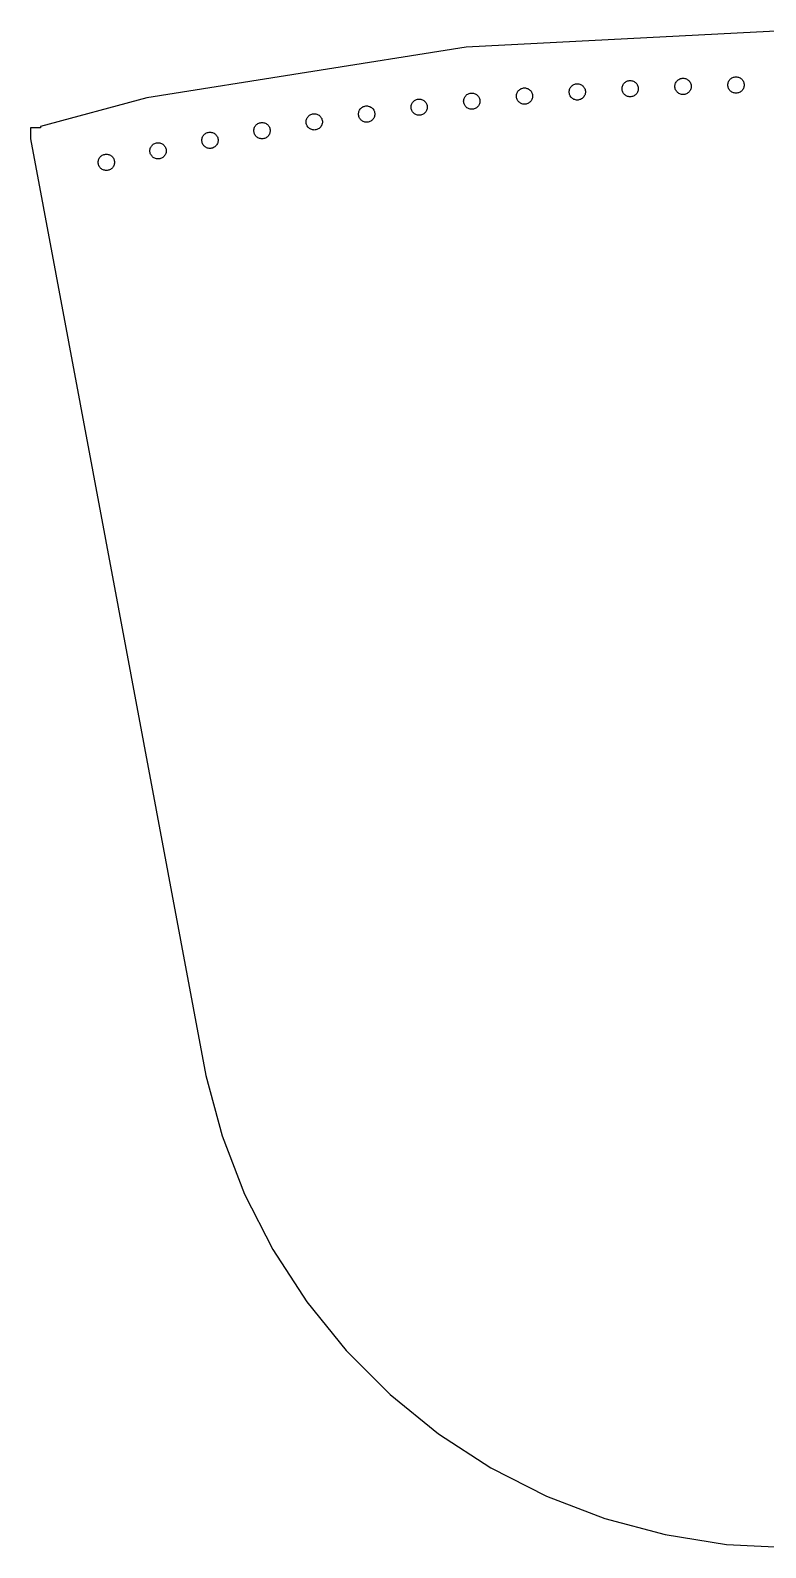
# Model space of a CAD drawing. Header units: metres. Extents: x -90 to 756, y -90 to 295.
# Drawn here: x 115 to 182.8, y -55 to 85 of the extents above; entities that cross this region are included whole.
import ezdxf

# ---------------------------------------------------------------- set-up
doc = ezdxf.new("R2010")
doc.units = ezdxf.units.M

msp = doc.modelspace()

# ---------------------------------------------------------------- linework, layer by layer
for p, q in [((185, 85), (155.209, 83.4387)), ((155.209, 83.4387), (125.745, 78.7721)), ((164.861, 79.7588), (164.911, 79.8198)), ((164.911, 79.8198), (164.966, 79.8753)), ((164.966, 79.8753), (165.027, 79.9247)), ((165.027, 79.9247), (165.093, 79.9675)), ((165.093, 79.9675), (165.163, 80.0031)), ((165.163, 80.0031), (165.236, 80.0312)), ((165.236, 80.0312), (165.312, 80.0515)), ((165.312, 80.0515), (165.39, 80.0638)), ((165.39, 80.0638), (165.468, 80.0679)), ((165.468, 80.0679), (165.547, 80.0638)), ((165.547, 80.0638), (165.624, 80.0515)), ((165.624, 80.0515), (165.7, 80.0312)), ((165.7, 80.0312), (165.773, 80.0031)), ((165.773, 80.0031), (165.843, 79.9675)), ((165.843, 79.9675), (165.909, 79.9247)), ((165.909, 79.9247), (165.97, 79.8753)), ((165.97, 79.8753), (166.026, 79.8198)), ((166.026, 79.8198), (166.075, 79.7588)), ((169.612, 79.7722), (169.633, 79.848)), ((169.633, 79.848), (169.661, 79.9213)), ((169.661, 79.9213), (169.696, 79.9913)), ((169.696, 79.9913), (169.739, 80.0571)), ((169.739, 80.0571), (169.789, 80.1181)), ((169.789, 80.1181), (169.844, 80.1736)), ((169.844, 80.1736), (169.905, 80.223)), ((169.905, 80.223), (169.971, 80.2658)), ((169.971, 80.2658), (170.041, 80.3014)), ((170.041, 80.3014), (170.114, 80.3296)), ((170.114, 80.3296), (170.19, 80.3499)), ((170.19, 80.3499), (170.268, 80.3622)), ((170.268, 80.3622), (170.346, 80.3663)), ((170.346, 80.3663), (170.424, 80.3622)), ((170.424, 80.3622), (170.502, 80.3499)), ((170.502, 80.3499), (170.578, 80.3296)), ((170.578, 80.3296), (170.651, 80.3014)), ((170.651, 80.3014), (170.721, 80.2658)), ((170.721, 80.2658), (170.787, 80.223)), ((170.787, 80.223), (170.848, 80.1736)), ((170.848, 80.1736), (170.903, 80.1181)), ((170.903, 80.1181), (170.953, 80.0571)), ((170.953, 80.0571), (170.995, 79.9913)), ((170.995, 79.9913), (171.031, 79.9213)), ((171.031, 79.9213), (171.059, 79.848)), ((171.059, 79.848), (171.08, 79.7722)), ((174.478, 79.8294), (174.482, 79.9078)), ((174.482, 79.751), (174.478, 79.8294)), ((174.482, 79.9078), (174.495, 79.9854)), ((174.495, 79.9854), (174.515, 80.0612)), ((174.515, 80.0612), (174.543, 80.1345)), ((174.543, 80.1345), (174.579, 80.2044)), ((174.579, 80.2044), (174.621, 80.2703)), ((174.621, 80.2703), (174.671, 80.3313)), ((174.671, 80.3313), (174.726, 80.3868)), ((174.726, 80.3868), (174.787, 80.4362)), ((174.787, 80.4362), (174.853, 80.4789)), ((174.853, 80.4789), (174.923, 80.5146)), ((174.923, 80.5146), (174.996, 80.5427)), ((174.996, 80.5427), (175.072, 80.563)), ((175.072, 80.563), (175.15, 80.5753)), ((175.15, 80.5753), (175.228, 80.5794)), ((175.228, 80.5794), (175.307, 80.5753)), ((175.307, 80.5753), (175.384, 80.563)), ((175.384, 80.563), (175.46, 80.5427)), ((175.46, 80.5427), (175.533, 80.5146)), ((175.533, 80.5146), (175.603, 80.4789)), ((175.603, 80.4789), (175.669, 80.4362)), ((175.669, 80.4362), (175.73, 80.3868)), ((175.73, 80.3868), (175.786, 80.3313)), ((175.786, 80.3313), (175.835, 80.2703)), ((175.835, 80.2703), (175.878, 80.2044)), ((175.878, 80.2044), (175.913, 80.1345)), ((175.913, 80.1345), (175.941, 80.0612)), ((175.941, 80.0612), (175.962, 79.9854)), ((175.962, 79.9854), (175.974, 79.9078)), ((175.974, 79.9078), (175.978, 79.8294)), ((175.978, 79.8294), (175.974, 79.751)), ((179.363, 79.9574), (179.367, 80.0357)), ((179.367, 79.879), (179.363, 79.9574)), ((179.367, 80.0357), (179.38, 80.1133)), ((179.38, 79.8014), (179.367, 79.879)), ((179.38, 80.1133), (179.4, 80.1891)), ((179.4, 79.7256), (179.38, 79.8014)), ((179.4, 80.1891), (179.428, 80.2624)), ((179.428, 80.2624), (179.464, 80.3324)), ((179.464, 80.3324), (179.507, 80.3982)), ((179.507, 80.3982), (179.556, 80.4592)), ((179.556, 80.4592), (179.611, 80.5147)), ((179.611, 80.5147), (179.673, 80.5641)), ((179.673, 80.5641), (179.738, 80.6069)), ((179.738, 80.6069), (179.808, 80.6425)), ((179.808, 80.6425), (179.882, 80.6706)), ((179.882, 80.6706), (179.957, 80.691)), ((179.957, 80.691), (180.035, 80.7032)), ((180.035, 80.7032), (180.113, 80.7074)), ((180.113, 80.7074), (180.192, 80.7032)), ((180.192, 80.7032), (180.269, 80.691)), ((180.269, 80.691), (180.345, 80.6706)), ((180.345, 80.6706), (180.418, 80.6425)), ((180.418, 80.6425), (180.488, 80.6069)), ((180.488, 80.6069), (180.554, 80.5641)), ((180.554, 80.5641), (180.615, 80.5147)), ((180.615, 80.5147), (180.671, 80.4592)), ((180.671, 80.4592), (180.72, 80.3982)), ((180.72, 80.3982), (180.763, 80.3324)), ((180.763, 80.3324), (180.798, 80.2624)), ((180.798, 80.2624), (180.827, 80.1891)), ((180.827, 80.1891), (180.847, 80.1133)), ((180.847, 79.8014), (180.827, 79.7256)), ((180.847, 80.1133), (180.859, 80.0357)), ((180.859, 79.879), (180.847, 79.8014)), ((180.859, 80.0357), (180.863, 79.9574)), ((180.863, 79.9574), (180.859, 79.879)), ((125.745, 78.7721), (115.931, 76.1424)), ((150.27, 78.3538), (150.319, 78.4148)), ((150.319, 78.4148), (150.375, 78.4703)), ((150.375, 78.4703), (150.436, 78.5197)), ((150.436, 78.5197), (150.502, 78.5624)), ((150.502, 78.5624), (150.572, 78.5981)), ((150.572, 78.5981), (150.645, 78.6262)), ((150.645, 78.6262), (150.721, 78.6465)), ((150.721, 78.6465), (150.798, 78.6588)), ((150.798, 78.6588), (150.877, 78.6629)), ((150.877, 78.6629), (150.955, 78.6588)), ((150.955, 78.6588), (151.033, 78.6465)), ((151.033, 78.6465), (151.108, 78.6262)), ((151.108, 78.6262), (151.182, 78.5981)), ((151.182, 78.5981), (151.252, 78.5624)), ((151.252, 78.5624), (151.317, 78.5197)), ((151.317, 78.5197), (151.378, 78.4703)), ((151.378, 78.4703), (151.434, 78.4148)), ((151.434, 78.4148), (151.483, 78.3538)), ((154.982, 78.4661), (154.986, 78.5445)), ((154.986, 78.3877), (154.982, 78.4661)), ((154.986, 78.5445), (154.998, 78.6221)), ((154.998, 78.6221), (155.019, 78.6979)), ((155.019, 78.6979), (155.047, 78.7712)), ((155.047, 78.7712), (155.083, 78.8411)), ((155.083, 78.8411), (155.125, 78.907)), ((155.125, 78.907), (155.175, 78.968)), ((155.175, 78.968), (155.23, 79.0235)), ((155.23, 79.0235), (155.291, 79.0729)), ((155.291, 79.0729), (155.357, 79.1156)), ((155.357, 79.1156), (155.427, 79.1513)), ((155.427, 79.1513), (155.5, 79.1794)), ((155.5, 79.1794), (155.576, 79.1997)), ((155.576, 79.1997), (155.654, 79.212)), ((155.654, 79.212), (155.732, 79.2161)), ((155.732, 79.2161), (155.81, 79.212)), ((155.81, 79.212), (155.888, 79.1997)), ((155.888, 79.1997), (155.964, 79.1794)), ((155.964, 79.1794), (156.037, 79.1513)), ((156.037, 79.1513), (156.107, 79.1156)), ((156.107, 79.1156), (156.173, 79.0729)), ((156.173, 79.0729), (156.234, 79.0235)), ((156.234, 79.0235), (156.289, 78.968)), ((156.289, 78.968), (156.339, 78.907)), ((156.339, 78.907), (156.382, 78.8411)), ((156.382, 78.8411), (156.417, 78.7712)), ((156.417, 78.7712), (156.445, 78.6979)), ((156.445, 78.6979), (156.466, 78.6221)), ((156.466, 78.6221), (156.478, 78.5445)), ((156.478, 78.5445), (156.482, 78.4661)), ((156.482, 78.4661), (156.478, 78.3877)), ((159.846, 78.9345), (159.851, 79.0129)), ((159.851, 78.8561), (159.846, 78.9345)), ((159.851, 79.0129), (159.863, 79.0904)), ((159.863, 78.7786), (159.851, 78.8561)), ((159.863, 79.0904), (159.883, 79.1663)), ((159.883, 78.7027), (159.863, 78.7786)), ((159.883, 79.1663), (159.911, 79.2396)), ((159.911, 78.6295), (159.883, 78.7027)), ((159.911, 79.2396), (159.947, 79.3095)), ((159.947, 78.5595), (159.911, 78.6295)), ((159.947, 79.3095), (159.99, 79.3754)), ((159.99, 78.4937), (159.947, 78.5595)), ((159.99, 79.3754), (160.039, 79.4364)), ((160.039, 78.4327), (159.99, 78.4937)), ((160.039, 79.4364), (160.095, 79.4919)), ((160.095, 78.3772), (160.039, 78.4327)), ((160.095, 79.4919), (160.156, 79.5413)), ((160.156, 79.5413), (160.221, 79.584)), ((160.221, 79.584), (160.291, 79.6197)), ((160.291, 79.6197), (160.365, 79.6478)), ((160.365, 79.6478), (160.44, 79.6681)), ((160.44, 79.6681), (160.518, 79.6804)), ((160.518, 79.6804), (160.596, 79.6845)), ((160.596, 79.6845), (160.675, 79.6804)), ((160.675, 79.6804), (160.752, 79.6681)), ((160.752, 79.6681), (160.828, 79.6478)), ((160.828, 79.6478), (160.901, 79.6197)), ((160.901, 79.6197), (160.971, 79.584)), ((160.971, 79.584), (161.037, 79.5413)), ((161.037, 79.5413), (161.098, 79.4919)), ((161.098, 79.4919), (161.154, 79.4364)), ((161.154, 78.4327), (161.098, 78.3772)), ((161.154, 79.4364), (161.203, 79.3754)), ((161.203, 78.4937), (161.154, 78.4327)), ((161.203, 79.3754), (161.246, 79.3095)), ((161.246, 78.5595), (161.203, 78.4937)), ((161.246, 79.3095), (161.282, 79.2396)), ((161.282, 78.6295), (161.246, 78.5595)), ((161.282, 79.2396), (161.31, 79.1663)), ((161.31, 78.7027), (161.282, 78.6295)), ((161.31, 79.1663), (161.33, 79.0904)), ((161.33, 78.7786), (161.31, 78.7027)), ((161.33, 79.0904), (161.342, 79.0129)), ((161.342, 78.8561), (161.33, 78.7786)), ((161.342, 79.0129), (161.346, 78.9345)), ((161.346, 78.9345), (161.342, 78.8561)), ((164.718, 79.3179), (164.722, 79.3963)), ((164.722, 79.2395), (164.718, 79.3179)), ((164.722, 79.3963), (164.735, 79.4739)), ((164.735, 79.162), (164.722, 79.2395)), ((164.735, 79.4739), (164.755, 79.5497)), ((164.755, 79.0862), (164.735, 79.162)), ((164.755, 79.5497), (164.783, 79.623)), ((164.783, 79.0129), (164.755, 79.0862)), ((164.783, 79.623), (164.819, 79.6929)), ((164.819, 78.9429), (164.783, 79.0129)), ((164.819, 79.6929), (164.861, 79.7588)), ((164.861, 78.8771), (164.819, 78.9429)), ((164.911, 78.8161), (164.861, 78.8771)), ((164.966, 78.7606), (164.911, 78.8161)), ((165.027, 78.7112), (164.966, 78.7606)), ((165.093, 78.6684), (165.027, 78.7112)), ((165.163, 78.6328), (165.093, 78.6684)), ((165.236, 78.6046), (165.163, 78.6328)), ((165.312, 78.5843), (165.236, 78.6046)), ((165.39, 78.572), (165.312, 78.5843)), ((165.468, 78.5679), (165.39, 78.572)), ((165.547, 78.572), (165.468, 78.5679)), ((165.624, 78.5843), (165.547, 78.572)), ((165.7, 78.6046), (165.624, 78.5843)), ((165.773, 78.6328), (165.7, 78.6046)), ((165.843, 78.6684), (165.773, 78.6328)), ((165.909, 78.7112), (165.843, 78.6684)), ((165.97, 78.7606), (165.909, 78.7112)), ((166.026, 78.8161), (165.97, 78.7606)), ((166.075, 78.8771), (166.026, 78.8161)), ((166.075, 79.7588), (166.118, 79.6929)), ((166.118, 78.9429), (166.075, 78.8771)), ((166.118, 79.6929), (166.153, 79.623)), ((166.153, 79.0129), (166.118, 78.9429)), ((166.153, 79.623), (166.181, 79.5497)), ((166.181, 79.0862), (166.153, 79.0129)), ((166.181, 79.5497), (166.202, 79.4739)), ((166.202, 79.162), (166.181, 79.0862)), ((166.202, 79.4739), (166.214, 79.3963)), ((166.214, 79.2395), (166.202, 79.162)), ((166.214, 79.3963), (166.218, 79.3179)), ((166.218, 79.3179), (166.214, 79.2395)), ((169.596, 79.6163), (169.6, 79.6947)), ((169.6, 79.5379), (169.596, 79.6163)), ((169.6, 79.6947), (169.612, 79.7722)), ((169.612, 79.4603), (169.6, 79.5379)), ((169.633, 79.3845), (169.612, 79.4603)), ((169.661, 79.3112), (169.633, 79.3845)), ((169.696, 79.2413), (169.661, 79.3112)), ((169.739, 79.1754), (169.696, 79.2413)), ((169.789, 79.1144), (169.739, 79.1754)), ((169.844, 79.0589), (169.789, 79.1144)), ((169.905, 79.0095), (169.844, 79.0589)), ((169.971, 78.9667), (169.905, 79.0095)), ((170.041, 78.9311), (169.971, 78.9667)), ((170.114, 78.903), (170.041, 78.9311)), ((170.19, 78.8826), (170.114, 78.903)), ((170.268, 78.8704), (170.19, 78.8826)), ((170.346, 78.8663), (170.268, 78.8704)), ((170.424, 78.8704), (170.346, 78.8663)), ((170.502, 78.8826), (170.424, 78.8704)), ((170.578, 78.903), (170.502, 78.8826)), ((170.651, 78.9311), (170.578, 78.903)), ((170.721, 78.9667), (170.651, 78.9311)), ((170.787, 79.0095), (170.721, 78.9667)), ((170.848, 79.0589), (170.787, 79.0095)), ((170.903, 79.1144), (170.848, 79.0589)), ((170.953, 79.1754), (170.903, 79.1144)), ((170.995, 79.2413), (170.953, 79.1754)), ((171.031, 79.3112), (170.995, 79.2413)), ((171.059, 79.3845), (171.031, 79.3112)), ((171.08, 79.4603), (171.059, 79.3845)), ((171.08, 79.7722), (171.092, 79.6947)), ((171.092, 79.5379), (171.08, 79.4603)), ((171.092, 79.6947), (171.096, 79.6163)), ((171.096, 79.6163), (171.092, 79.5379)), ((174.495, 79.6735), (174.482, 79.751)), ((174.515, 79.5977), (174.495, 79.6735)), ((174.543, 79.5244), (174.515, 79.5977)), ((174.579, 79.4544), (174.543, 79.5244)), ((174.621, 79.3886), (174.579, 79.4544)), ((174.671, 79.3276), (174.621, 79.3886)), ((174.726, 79.2721), (174.671, 79.3276)), ((174.787, 79.2227), (174.726, 79.2721)), ((174.853, 79.1799), (174.787, 79.2227)), ((174.923, 79.1443), (174.853, 79.1799)), ((174.996, 79.1161), (174.923, 79.1443)), ((175.072, 79.0958), (174.996, 79.1161)), ((175.15, 79.0835), (175.072, 79.0958)), ((175.228, 79.0794), (175.15, 79.0835)), ((175.307, 79.0835), (175.228, 79.0794)), ((175.384, 79.0958), (175.307, 79.0835)), ((175.46, 79.1161), (175.384, 79.0958)), ((175.533, 79.1443), (175.46, 79.1161)), ((175.603, 79.1799), (175.533, 79.1443)), ((175.669, 79.2227), (175.603, 79.1799)), ((175.73, 79.2721), (175.669, 79.2227)), ((175.786, 79.3276), (175.73, 79.2721)), ((175.835, 79.3886), (175.786, 79.3276)), ((175.878, 79.4544), (175.835, 79.3886)), ((175.913, 79.5244), (175.878, 79.4544)), ((175.941, 79.5977), (175.913, 79.5244)), ((175.962, 79.6735), (175.941, 79.5977)), ((175.974, 79.751), (175.962, 79.6735)), ((179.428, 79.6523), (179.4, 79.7256)), ((179.464, 79.5824), (179.428, 79.6523)), ((179.507, 79.5165), (179.464, 79.5824)), ((179.556, 79.4555), (179.507, 79.5165)), ((179.611, 79.4), (179.556, 79.4555)), ((179.673, 79.3506), (179.611, 79.4)), ((179.738, 79.3078), (179.673, 79.3506)), ((179.808, 79.2722), (179.738, 79.3078)), ((179.882, 79.244), (179.808, 79.2722)), ((179.957, 79.2237), (179.882, 79.244)), ((180.035, 79.2115), (179.957, 79.2237)), ((180.113, 79.2074), (180.035, 79.2115)), ((180.192, 79.2115), (180.113, 79.2074)), ((180.269, 79.2237), (180.192, 79.2115)), ((180.345, 79.244), (180.269, 79.2237)), ((180.418, 79.2722), (180.345, 79.244)), ((180.488, 79.3078), (180.418, 79.2722)), ((180.554, 79.3506), (180.488, 79.3078)), ((180.615, 79.4), (180.554, 79.3506)), ((180.671, 79.4555), (180.615, 79.4)), ((180.72, 79.5165), (180.671, 79.4555)), ((180.763, 79.5824), (180.72, 79.5165)), ((180.798, 79.6523), (180.763, 79.5824)), ((180.827, 79.7256), (180.798, 79.6523)), ((140.592, 76.9936), (140.641, 77.0546)), ((140.641, 77.0546), (140.697, 77.1101)), ((140.697, 77.1101), (140.758, 77.1595)), ((140.758, 77.1595), (140.823, 77.2022)), ((140.823, 77.2022), (140.893, 77.2379)), ((140.893, 77.2379), (140.967, 77.266)), ((140.967, 77.266), (141.042, 77.2863)), ((141.042, 77.2863), (141.12, 77.2986)), ((141.12, 77.2986), (141.198, 77.3027)), ((141.198, 77.3027), (141.277, 77.2986)), ((141.277, 77.2986), (141.354, 77.2863)), ((141.354, 77.2863), (141.43, 77.266)), ((141.43, 77.266), (141.503, 77.2379)), ((141.503, 77.2379), (141.573, 77.2022)), ((141.573, 77.2022), (141.639, 77.1595)), ((141.639, 77.1595), (141.7, 77.1101)), ((141.7, 77.1101), (141.756, 77.0546)), ((141.756, 77.0546), (141.805, 76.9936)), ((145.282, 77.2751), (145.286, 77.3535)), ((145.286, 77.1967), (145.282, 77.2751)), ((145.286, 77.3535), (145.298, 77.431)), ((145.298, 77.1191), (145.286, 77.1967)), ((145.298, 77.431), (145.318, 77.5068)), ((145.318, 77.0433), (145.298, 77.1191)), ((145.318, 77.5068), (145.346, 77.5801)), ((145.346, 76.97), (145.318, 77.0433)), ((145.346, 77.5801), (145.382, 77.6501)), ((145.382, 77.6501), (145.425, 77.7159)), ((145.425, 77.7159), (145.474, 77.7769)), ((145.474, 77.7769), (145.53, 77.8324)), ((145.53, 77.8324), (145.591, 77.8818)), ((145.591, 77.8818), (145.657, 77.9246)), ((145.657, 77.9246), (145.726, 77.9602)), ((145.726, 77.9602), (145.8, 77.9883)), ((145.8, 77.9883), (145.876, 78.0087)), ((145.876, 78.0087), (145.953, 78.021)), ((145.953, 78.021), (146.032, 78.0251)), ((146.032, 78.0251), (146.11, 78.021)), ((146.11, 78.021), (146.187, 78.0087)), ((146.187, 78.0087), (146.263, 77.9883)), ((146.263, 77.9883), (146.337, 77.9602)), ((146.337, 77.9602), (146.407, 77.9246)), ((146.407, 77.9246), (146.472, 77.8818)), ((146.472, 77.8818), (146.533, 77.8324)), ((146.533, 77.8324), (146.589, 77.7769)), ((146.589, 77.7769), (146.638, 77.7159)), ((146.638, 77.7159), (146.681, 77.6501)), ((146.681, 77.6501), (146.717, 77.5801)), ((146.717, 77.5801), (146.745, 77.5068)), ((146.745, 77.0433), (146.717, 76.97)), ((146.745, 77.5068), (146.765, 77.431)), ((146.765, 77.1191), (146.745, 77.0433)), ((146.765, 77.431), (146.777, 77.3535)), ((146.777, 77.1967), (146.765, 77.1191)), ((146.777, 77.3535), (146.782, 77.2751)), ((146.782, 77.2751), (146.777, 77.1967)), ((150.127, 77.9129), (150.131, 77.9913)), ((150.131, 77.8345), (150.127, 77.9129)), ((150.131, 77.9913), (150.143, 78.0688)), ((150.143, 77.757), (150.131, 77.8345)), ((150.143, 78.0688), (150.163, 78.1447)), ((150.163, 77.6812), (150.143, 77.757)), ((150.163, 78.1447), (150.191, 78.218)), ((150.191, 77.6079), (150.163, 77.6812)), ((150.191, 78.218), (150.227, 78.2879)), ((150.227, 77.5379), (150.191, 77.6079)), ((150.227, 78.2879), (150.27, 78.3538)), ((150.27, 77.4721), (150.227, 77.5379)), ((150.319, 77.4111), (150.27, 77.4721)), ((150.375, 77.3556), (150.319, 77.4111)), ((150.436, 77.3062), (150.375, 77.3556)), ((150.502, 77.2634), (150.436, 77.3062)), ((150.572, 77.2278), (150.502, 77.2634)), ((150.645, 77.1996), (150.572, 77.2278)), ((150.721, 77.1793), (150.645, 77.1996)), ((150.798, 77.167), (150.721, 77.1793)), ((150.877, 77.1629), (150.798, 77.167)), ((150.955, 77.167), (150.877, 77.1629)), ((151.033, 77.1793), (150.955, 77.167)), ((151.108, 77.1996), (151.033, 77.1793)), ((151.182, 77.2278), (151.108, 77.1996)), ((151.252, 77.2634), (151.182, 77.2278)), ((151.317, 77.3062), (151.252, 77.2634)), ((151.378, 77.3556), (151.317, 77.3062)), ((151.434, 77.4111), (151.378, 77.3556)), ((151.483, 77.4721), (151.434, 77.4111)), ((151.483, 78.3538), (151.526, 78.2879)), ((151.526, 77.5379), (151.483, 77.4721)), ((151.526, 78.2879), (151.562, 78.218)), ((151.562, 77.6079), (151.526, 77.5379)), ((151.562, 78.218), (151.59, 78.1447)), ((151.59, 77.6812), (151.562, 77.6079)), ((151.59, 78.1447), (151.61, 78.0688)), ((151.61, 77.757), (151.59, 77.6812)), ((151.61, 78.0688), (151.622, 77.9913)), ((151.622, 77.8345), (151.61, 77.757)), ((151.622, 77.9913), (151.627, 77.9129)), ((151.627, 77.9129), (151.622, 77.8345)), ((154.998, 78.3102), (154.986, 78.3877)), ((155.019, 78.2344), (154.998, 78.3102)), ((155.047, 78.1611), (155.019, 78.2344)), ((155.083, 78.0911), (155.047, 78.1611)), ((155.125, 78.0253), (155.083, 78.0911)), ((155.175, 77.9643), (155.125, 78.0253)), ((155.23, 77.9088), (155.175, 77.9643)), ((155.291, 77.8594), (155.23, 77.9088)), ((155.357, 77.8166), (155.291, 77.8594)), ((155.427, 77.781), (155.357, 77.8166)), ((155.5, 77.7528), (155.427, 77.781)), ((155.576, 77.7325), (155.5, 77.7528)), ((155.654, 77.7202), (155.576, 77.7325)), ((155.732, 77.7161), (155.654, 77.7202)), ((155.81, 77.7202), (155.732, 77.7161)), ((155.888, 77.7325), (155.81, 77.7202)), ((155.964, 77.7528), (155.888, 77.7325)), ((156.037, 77.781), (155.964, 77.7528)), ((156.107, 77.8166), (156.037, 77.781)), ((156.173, 77.8594), (156.107, 77.8166)), ((156.234, 77.9088), (156.173, 77.8594)), ((156.289, 77.9643), (156.234, 77.9088)), ((156.339, 78.0253), (156.289, 77.9643)), ((156.382, 78.0911), (156.339, 78.0253)), ((156.417, 78.1611), (156.382, 78.0911)), ((156.445, 78.2344), (156.417, 78.1611)), ((156.466, 78.3102), (156.445, 78.2344)), ((156.478, 78.3877), (156.466, 78.3102)), ((160.156, 78.3277), (160.095, 78.3772)), ((160.221, 78.285), (160.156, 78.3277)), ((160.291, 78.2493), (160.221, 78.285)), ((160.365, 78.2212), (160.291, 78.2493)), ((160.44, 78.2009), (160.365, 78.2212)), ((160.518, 78.1886), (160.44, 78.2009)), ((160.596, 78.1845), (160.518, 78.1886)), ((160.675, 78.1886), (160.596, 78.1845)), ((160.752, 78.2009), (160.675, 78.1886)), ((160.828, 78.2212), (160.752, 78.2009)), ((160.901, 78.2493), (160.828, 78.2212)), ((160.971, 78.285), (160.901, 78.2493)), ((161.037, 78.3277), (160.971, 78.285)), ((161.098, 78.3772), (161.037, 78.3277)), ((115.946, 76), (115, 76)), ((115, 76), (115, 75)), ((115.931, 76.1424), (115.946, 76)), ((131.418, 75.5892), (131.495, 75.6015)), ((131.495, 75.6015), (131.573, 75.6056)), ((131.573, 75.6056), (131.652, 75.6015)), ((131.652, 75.6015), (131.729, 75.5892)), ((135.629, 75.7462), (135.633, 75.8246)), ((135.633, 75.6678), (135.629, 75.7462)), ((135.633, 75.8246), (135.645, 75.9021)), ((135.645, 75.5902), (135.633, 75.6678)), ((135.645, 75.9021), (135.665, 75.9779)), ((135.665, 75.9779), (135.693, 76.0512)), ((135.693, 76.0512), (135.729, 76.1212)), ((135.729, 76.1212), (135.772, 76.187)), ((135.772, 76.187), (135.821, 76.248)), ((135.821, 76.248), (135.877, 76.3035)), ((135.877, 76.3035), (135.938, 76.3529)), ((135.938, 76.3529), (136.004, 76.3957)), ((136.004, 76.3957), (136.073, 76.4313)), ((136.073, 76.4313), (136.147, 76.4595)), ((136.147, 76.4595), (136.223, 76.4798)), ((136.223, 76.4798), (136.3, 76.4921)), ((136.3, 76.4921), (136.379, 76.4962)), ((136.379, 76.4962), (136.457, 76.4921)), ((136.457, 76.4921), (136.534, 76.4798)), ((136.534, 76.4798), (136.61, 76.4595)), ((136.61, 76.4595), (136.684, 76.4313)), ((136.684, 76.4313), (136.754, 76.3957)), ((136.754, 76.3957), (136.819, 76.3529)), ((136.819, 76.3529), (136.88, 76.3035)), ((136.88, 76.3035), (136.936, 76.248)), ((136.936, 76.248), (136.985, 76.187)), ((136.985, 76.187), (137.028, 76.1212)), ((137.028, 76.1212), (137.064, 76.0512)), ((137.064, 76.0512), (137.092, 75.9779)), ((137.092, 75.9779), (137.112, 75.9021)), ((137.112, 75.9021), (137.124, 75.8246)), ((137.124, 75.6678), (137.112, 75.5902)), ((137.124, 75.8246), (137.129, 75.7462)), ((137.129, 75.7462), (137.124, 75.6678)), ((140.448, 76.5527), (140.452, 76.6311)), ((140.452, 76.4743), (140.448, 76.5527)), ((140.452, 76.6311), (140.465, 76.7087)), ((140.465, 76.3968), (140.452, 76.4743)), ((140.465, 76.7087), (140.485, 76.7845)), ((140.485, 76.321), (140.465, 76.3968)), ((140.485, 76.7845), (140.513, 76.8578)), ((140.513, 76.2477), (140.485, 76.321)), ((140.513, 76.8578), (140.549, 76.9277)), ((140.549, 76.1777), (140.513, 76.2477)), ((140.549, 76.9277), (140.592, 76.9936)), ((140.592, 76.1119), (140.549, 76.1777)), ((140.641, 76.0509), (140.592, 76.1119)), ((140.697, 75.9954), (140.641, 76.0509)), ((140.758, 75.946), (140.697, 75.9954)), ((140.823, 75.9032), (140.758, 75.946)), ((140.893, 75.8676), (140.823, 75.9032)), ((140.967, 75.8394), (140.893, 75.8676)), ((141.042, 75.8191), (140.967, 75.8394)), ((141.12, 75.8068), (141.042, 75.8191)), ((141.198, 75.8027), (141.12, 75.8068)), ((141.277, 75.8068), (141.198, 75.8027)), ((141.354, 75.8191), (141.277, 75.8068)), ((141.43, 75.8394), (141.354, 75.8191)), ((141.503, 75.8676), (141.43, 75.8394)), ((141.573, 75.9032), (141.503, 75.8676)), ((141.639, 75.946), (141.573, 75.9032)), ((141.7, 75.9954), (141.639, 75.946)), ((141.756, 76.0509), (141.7, 75.9954)), ((141.805, 76.1119), (141.756, 76.0509)), ((141.805, 76.9936), (141.848, 76.9277)), ((141.848, 76.1777), (141.805, 76.1119)), ((141.848, 76.9277), (141.884, 76.8578)), ((141.884, 76.2477), (141.848, 76.1777)), ((141.884, 76.8578), (141.912, 76.7845)), ((141.912, 76.321), (141.884, 76.2477)), ((141.912, 76.7845), (141.932, 76.7087)), ((141.932, 76.3968), (141.912, 76.321)), ((141.932, 76.7087), (141.944, 76.6311)), ((141.944, 76.4743), (141.932, 76.3968)), ((141.944, 76.6311), (141.948, 76.5527)), ((141.948, 76.5527), (141.944, 76.4743)), ((145.382, 76.9001), (145.346, 76.97)), ((145.425, 76.8342), (145.382, 76.9001)), ((145.474, 76.7732), (145.425, 76.8342)), ((145.53, 76.7177), (145.474, 76.7732)), ((145.591, 76.6683), (145.53, 76.7177)), ((145.657, 76.6255), (145.591, 76.6683)), ((145.726, 76.5899), (145.657, 76.6255)), ((145.8, 76.5618), (145.726, 76.5899)), ((145.876, 76.5414), (145.8, 76.5618)), ((145.953, 76.5292), (145.876, 76.5414)), ((146.032, 76.5251), (145.953, 76.5292)), ((146.11, 76.5292), (146.032, 76.5251)), ((146.187, 76.5414), (146.11, 76.5292)), ((146.263, 76.5618), (146.187, 76.5414)), ((146.337, 76.5899), (146.263, 76.5618)), ((146.407, 76.6255), (146.337, 76.5899)), ((146.472, 76.6683), (146.407, 76.6255)), ((146.533, 76.7177), (146.472, 76.6683)), ((146.589, 76.7732), (146.533, 76.7177)), ((146.638, 76.8342), (146.589, 76.7732)), ((146.681, 76.9001), (146.638, 76.8342)), ((146.717, 76.97), (146.681, 76.9001)), ((115, 75), (131.202, -11.4351)), ((126.1, 74.1864), (126.135, 74.2563)), ((126.135, 74.2563), (126.178, 74.3222)), ((126.178, 74.3222), (126.227, 74.3832)), ((126.227, 74.3832), (126.283, 74.4387)), ((126.283, 74.4387), (126.344, 74.4881)), ((126.344, 74.4881), (126.41, 74.5308)), ((126.41, 74.5308), (126.48, 74.5665)), ((126.48, 74.5665), (126.553, 74.5946)), ((126.553, 74.5946), (126.629, 74.6149)), ((126.629, 74.6149), (126.706, 74.6272)), ((126.706, 74.6272), (126.785, 74.6313)), ((126.785, 74.6313), (126.863, 74.6272)), ((126.863, 74.6272), (126.941, 74.6149)), ((126.941, 74.6149), (127.016, 74.5946)), ((127.016, 74.5946), (127.09, 74.5665)), ((127.09, 74.5665), (127.16, 74.5308)), ((127.16, 74.5308), (127.226, 74.4881)), ((127.226, 74.4881), (127.287, 74.4387)), ((127.287, 74.4387), (127.342, 74.3832)), ((127.342, 74.3832), (127.391, 74.3222)), ((127.391, 74.3222), (127.434, 74.2563)), ((127.434, 74.2563), (127.47, 74.1864)), ((130.823, 74.8556), (130.828, 74.934)), ((130.828, 74.7772), (130.823, 74.8556)), ((130.828, 74.934), (130.84, 75.0115)), ((130.84, 74.6997), (130.828, 74.7772)), ((130.84, 75.0115), (130.86, 75.0874)), ((130.86, 74.6238), (130.84, 74.6997)), ((130.86, 75.0874), (130.888, 75.1607)), ((130.888, 74.5506), (130.86, 74.6238)), ((130.888, 75.1607), (130.924, 75.2306)), ((130.924, 74.4806), (130.888, 74.5506)), ((130.924, 75.2306), (130.967, 75.2964)), ((130.967, 74.4148), (130.924, 74.4806)), ((130.967, 75.2964), (131.016, 75.3575)), ((131.016, 74.3538), (130.967, 74.4148)), ((131.016, 75.3575), (131.072, 75.413)), ((131.072, 74.2982), (131.016, 74.3538)), ((131.072, 75.413), (131.133, 75.4624)), ((131.133, 74.2488), (131.072, 74.2982)), ((131.133, 75.4624), (131.198, 75.5051)), ((131.198, 74.2061), (131.133, 74.2488)), ((131.198, 75.5051), (131.268, 75.5408)), ((131.268, 74.1704), (131.198, 74.2061)), ((131.268, 75.5408), (131.342, 75.5689)), ((131.342, 75.5689), (131.418, 75.5892)), ((131.729, 75.5892), (131.805, 75.5689)), ((131.805, 75.5689), (131.879, 75.5408)), ((131.879, 75.5408), (131.948, 75.5051)), ((131.948, 74.2061), (131.879, 74.1704)), ((131.948, 75.5051), (132.014, 75.4624)), ((132.014, 74.2488), (131.948, 74.2061)), ((132.014, 75.4624), (132.075, 75.413)), ((132.075, 74.2982), (132.014, 74.2488)), ((132.075, 75.413), (132.131, 75.3575)), ((132.131, 74.3538), (132.075, 74.2982)), ((132.131, 75.3575), (132.18, 75.2964)), ((132.18, 74.4148), (132.131, 74.3538)), ((132.18, 75.2964), (132.223, 75.2306)), ((132.223, 74.4806), (132.18, 74.4148)), ((132.223, 75.2306), (132.259, 75.1607)), ((132.259, 74.5506), (132.223, 74.4806)), ((132.259, 75.1607), (132.287, 75.0874)), ((132.287, 74.6238), (132.259, 74.5506)), ((132.287, 75.0874), (132.307, 75.0115)), ((132.307, 74.6997), (132.287, 74.6238)), ((132.307, 75.0115), (132.319, 74.934)), ((132.319, 74.7772), (132.307, 74.6997)), ((132.319, 74.934), (132.323, 74.8556)), ((132.323, 74.8556), (132.319, 74.7772)), ((135.665, 75.5144), (135.645, 75.5902)), ((135.693, 75.4411), (135.665, 75.5144)), ((135.729, 75.3712), (135.693, 75.4411)), ((135.772, 75.3053), (135.729, 75.3712)), ((135.821, 75.2443), (135.772, 75.3053)), ((135.877, 75.1888), (135.821, 75.2443)), ((135.938, 75.1394), (135.877, 75.1888)), ((136.004, 75.0966), (135.938, 75.1394)), ((136.073, 75.061), (136.004, 75.0966)), ((136.147, 75.0329), (136.073, 75.061)), ((136.223, 75.0126), (136.147, 75.0329)), ((136.3, 75.0003), (136.223, 75.0126)), ((136.379, 74.9962), (136.3, 75.0003)), ((136.457, 75.0003), (136.379, 74.9962)), ((136.534, 75.0126), (136.457, 75.0003)), ((136.61, 75.0329), (136.534, 75.0126)), ((136.684, 75.061), (136.61, 75.0329)), ((136.754, 75.0966), (136.684, 75.061)), ((136.819, 75.1394), (136.754, 75.0966)), ((136.88, 75.1888), (136.819, 75.1394)), ((136.936, 75.2443), (136.88, 75.1888)), ((136.985, 75.3053), (136.936, 75.2443)), ((137.028, 75.3712), (136.985, 75.3053)), ((137.064, 75.4411), (137.028, 75.3712)), ((137.092, 75.5144), (137.064, 75.4411)), ((137.112, 75.5902), (137.092, 75.5144)), ((121.264, 72.8236), (121.268, 72.902)), ((121.268, 72.7452), (121.264, 72.8236)), ((121.268, 72.902), (121.28, 72.9795)), ((121.28, 72.9795), (121.3, 73.0554)), ((121.3, 73.0554), (121.329, 73.1287)), ((121.329, 73.1287), (121.364, 73.1986)), ((121.364, 73.1986), (121.407, 73.2645)), ((121.407, 73.2645), (121.456, 73.3255)), ((121.456, 73.3255), (121.512, 73.381)), ((121.512, 73.381), (121.573, 73.4304)), ((121.573, 73.4304), (121.639, 73.4731)), ((121.639, 73.4731), (121.709, 73.5088)), ((121.709, 73.5088), (121.782, 73.5369)), ((121.782, 73.5369), (121.858, 73.5572)), ((121.858, 73.5572), (121.935, 73.5695)), ((121.935, 73.5695), (122.014, 73.5736)), ((122.014, 73.5736), (122.092, 73.5695)), ((122.092, 73.5695), (122.17, 73.5572)), ((122.17, 73.5572), (122.245, 73.5369)), ((122.245, 73.5369), (122.319, 73.5088)), ((122.319, 73.5088), (122.389, 73.4731)), ((122.389, 73.4731), (122.455, 73.4304)), ((122.455, 73.4304), (122.516, 73.381)), ((122.516, 73.381), (122.571, 73.3255)), ((122.571, 73.3255), (122.62, 73.2645)), ((122.62, 73.2645), (122.663, 73.1986)), ((122.663, 73.1986), (122.699, 73.1287)), ((122.699, 73.1287), (122.727, 73.0554)), ((122.727, 73.0554), (122.747, 72.9795)), ((122.747, 72.9795), (122.76, 72.902)), ((122.76, 72.902), (122.764, 72.8236)), ((122.764, 72.8236), (122.76, 72.7452)), ((126.035, 73.8813), (126.039, 73.9597)), ((126.039, 73.8029), (126.035, 73.8813)), ((126.039, 73.9597), (126.051, 74.0373)), ((126.051, 73.7254), (126.039, 73.8029)), ((126.051, 74.0373), (126.071, 74.1131)), ((126.071, 73.6496), (126.051, 73.7254)), ((126.071, 74.1131), (126.1, 74.1864)), ((126.1, 73.5763), (126.071, 73.6496)), ((126.135, 73.5063), (126.1, 73.5763)), ((126.178, 73.4405), (126.135, 73.5063)), ((126.227, 73.3795), (126.178, 73.4405)), ((126.283, 73.324), (126.227, 73.3795)), ((126.344, 73.2746), (126.283, 73.324)), ((126.41, 73.2318), (126.344, 73.2746)), ((126.48, 73.1962), (126.41, 73.2318)), ((126.553, 73.168), (126.48, 73.1962)), ((126.629, 73.1477), (126.553, 73.168)), ((126.706, 73.1354), (126.629, 73.1477)), ((126.785, 73.1313), (126.706, 73.1354)), ((126.863, 73.1354), (126.785, 73.1313)), ((126.941, 73.1477), (126.863, 73.1354)), ((127.016, 73.168), (126.941, 73.1477)), ((127.09, 73.1962), (127.016, 73.168)), ((127.16, 73.2318), (127.09, 73.1962)), ((127.226, 73.2746), (127.16, 73.2318)), ((127.287, 73.324), (127.226, 73.2746)), ((127.342, 73.3795), (127.287, 73.324)), ((127.391, 73.4405), (127.342, 73.3795)), ((127.434, 73.5063), (127.391, 73.4405)), ((127.47, 73.5763), (127.434, 73.5063)), ((127.47, 74.1864), (127.498, 74.1131)), ((127.498, 73.6496), (127.47, 73.5763)), ((127.498, 74.1131), (127.518, 74.0373)), ((127.518, 73.7254), (127.498, 73.6496)), ((127.518, 74.0373), (127.531, 73.9597)), ((127.531, 73.8029), (127.518, 73.7254)), ((127.531, 73.9597), (127.535, 73.8813)), ((127.535, 73.8813), (127.531, 73.8029)), ((131.342, 74.1423), (131.268, 74.1704)), ((131.418, 74.122), (131.342, 74.1423)), ((131.495, 74.1097), (131.418, 74.122)), ((131.573, 74.1056), (131.495, 74.1097)), ((131.652, 74.1097), (131.573, 74.1056)), ((131.729, 74.122), (131.652, 74.1097)), ((131.805, 74.1423), (131.729, 74.122)), ((131.879, 74.1704), (131.805, 74.1423)), ((121.28, 72.6677), (121.268, 72.7452)), ((121.3, 72.5918), (121.28, 72.6677)), ((121.329, 72.5186), (121.3, 72.5918)), ((121.364, 72.4486), (121.329, 72.5186)), ((121.407, 72.3828), (121.364, 72.4486)), ((121.456, 72.3218), (121.407, 72.3828)), ((121.512, 72.2663), (121.456, 72.3218)), ((121.573, 72.2168), (121.512, 72.2663)), ((121.639, 72.1741), (121.573, 72.2168)), ((121.709, 72.1385), (121.639, 72.1741)), ((121.782, 72.1103), (121.709, 72.1385)), ((121.858, 72.09), (121.782, 72.1103)), ((121.935, 72.0777), (121.858, 72.09)), ((122.014, 72.0736), (121.935, 72.0777)), ((122.092, 72.0777), (122.014, 72.0736)), ((122.17, 72.09), (122.092, 72.0777)), ((122.245, 72.1103), (122.17, 72.09)), ((122.319, 72.1385), (122.245, 72.1103)), ((122.389, 72.1741), (122.319, 72.1385)), ((122.455, 72.2168), (122.389, 72.1741)), ((122.516, 72.2663), (122.455, 72.2168)), ((122.571, 72.3218), (122.516, 72.2663)), ((122.62, 72.3828), (122.571, 72.3218)), ((122.663, 72.4486), (122.62, 72.3828)), ((122.699, 72.5186), (122.663, 72.4486)), ((122.727, 72.5918), (122.699, 72.5186)), ((122.747, 72.6677), (122.727, 72.5918)), ((122.76, 72.7452), (122.747, 72.6677)), ((131.202, -11.4351), (132.692, -16.9959)), ((132.692, -16.9959), (134.755, -22.3705)), ((134.755, -22.3705), (137.369, -27.5)), ((137.369, -27.5), (140.504, -32.3282)), ((140.504, -32.3282), (144.127, -36.8022)), ((144.127, -36.8022), (148.198, -40.873)), ((148.198, -40.873), (152.672, -44.4959)), ((152.672, -44.4959), (157.5, -47.6314)), ((157.5, -47.6314), (162.629, -50.245)), ((162.629, -50.245), (168.004, -52.3081)), ((168.004, -52.3081), (173.565, -53.7981)), ((173.565, -53.7981), (179.251, -54.6987)), ((179.251, -54.6987), (185, -55))]:
    msp.add_line(p, q)

doc.saveas('drawing.dxf')
